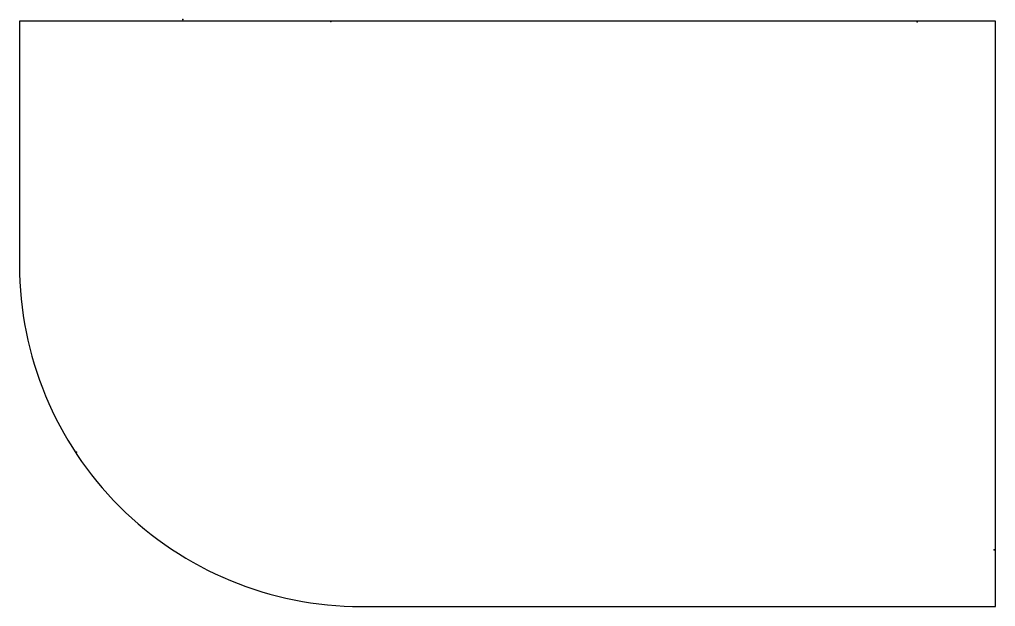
# Model space of a CAD drawing. Header units: millimetres. Extents: x 0 to 100, y 0 to 60.
import ezdxf

# ---------------------------------------------------------------- set-up
doc = ezdxf.new("R2010")
doc.units = ezdxf.units.MM
doc.layers.get('0').update_dxf_attribs({"color": 250, "linetype": 'CONTINUOUS'})

msp = doc.modelspace()

# ---------------------------------------------------------------- linework, layer by layer
msp.add_lwpolyline([(35, 0), (100, 0), (100, 60), (0, 60), (0, 35, 0.414214)], format="xyb", close=True)
for p in [(16.74, 60.16), (31.9, 59.96), (91.96, 59.93), (5.84, 15.83), (99.87, 5.81)]:
    msp.add_point(p)

doc.saveas('drawing.dxf')
